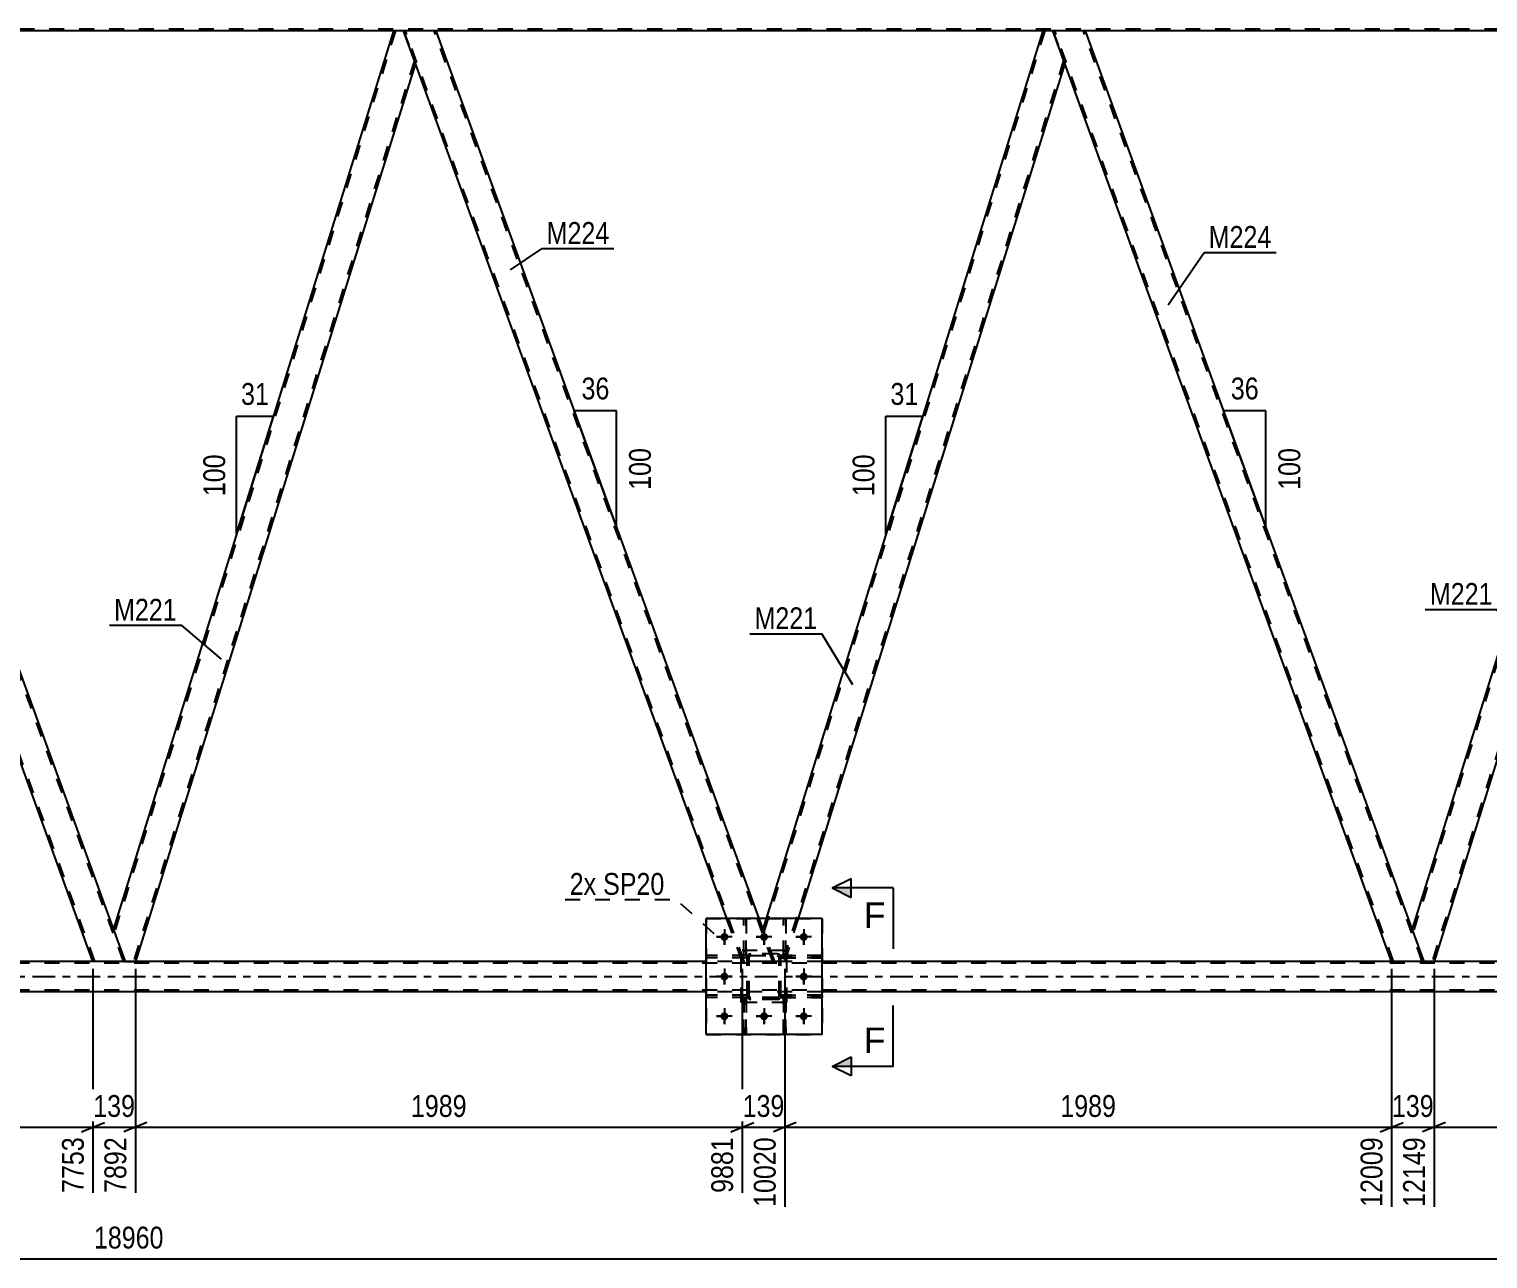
# Model space of a CAD drawing. Header units: millimetres. Extents: x 0 to 841, y 0 to 594.
# Drawn here: x 413.3 to 604.6, y 256.2 to 417.4 of the extents above; entities that cross this region are included whole.
import ezdxf

# ---------------------------------------------------------------- set-up
doc = ezdxf.new("R2010")
doc.units = ezdxf.units.MM
doc.linetypes.add('DXK_LINE_DOT2', pattern=[3.9198, 1.9599, -1.9599])
doc.linetypes.add('DXK_LINE_DOT3', pattern=[5.9187, 2.979, -0.9799, 0.9799, -0.9799])
doc.styles.add('Arial', font='ARIAL.TTF', dxfattribs={"height": 0.2})
doc.styles.add('Arial Narrow', font='ARIALN.TTF', dxfattribs={"height": 0.2})

# ---------------------------------------------------------------- blocks, each defined once
blk = doc.blocks.new('Part-122568611-5070 - 5055')
at = {"color": 2, "linetype": 'Continuous'}
for p, q in [((512.25, 300.77), (512.25, 300.77)), ((512.57, 300.77), (512.25, 300.77)), ((512.57, 300.77), (512.57, 300.77))]:
    blk.add_line(p, q, dxfattribs=at)
at = {"color": 7, "linetype": 'DXK_LINE_DOT2'}
for p, q in [((512.25, 295.93), (512.25, 300.77)), ((512.57, 295.93), (512.57, 300.77)), ((512.25, 296.53), (512.57, 296.53)), ((512.57, 295.93), (512.25, 295.93))]:
    blk.add_line(p, q, dxfattribs=at)
blk = doc.blocks.new('Part-122568611-5158 - 5055')
at = {"color": 2, "linetype": 'Continuous'}
for p, q in [((631.39, 417.17), (594.68, 299.42)), ((631.42, 417.17), (631.39, 417.17)), ((632.85, 416.77), (634.25, 412.92)), ((634.25, 412.92), (597.55, 295.17)), ((596.23, 295.17), (594.68, 299.42)), ((596.23, 295.17), (597.55, 295.17))]:
    blk.add_line(p, q, dxfattribs=at)
at = {"color": 7, "linetype": 'DXK_LINE_DOT2'}
for p, q in [((631.64, 417.17), (594.82, 299.05)), ((632.7, 417.17), (631.42, 417.17)), ((632.85, 416.77), (632.7, 417.17)), ((634.12, 413.29), (597.3, 295.17)), ((597.24, 295.17), (597.28, 295.17)), ((597.28, 295.17), (597.24, 295.17)), ((597.3, 295.17), (597.28, 295.17)), ((597.28, 295.17), (597.3, 295.17))]:
    blk.add_line(p, q, dxfattribs=at)
blk = doc.blocks.new('Part-122568611-5071 - 5055')
at = {"color": 7, "linetype": 'DXK_LINE_DOT2'}
for p, q in [((507.5, 290.73), (502.1, 290.73)), ((502.1, 290.41), (502.1, 290.73)), ((506.9, 290.41), (506.9, 290.73)), ((507.5, 290.73), (507.5, 290.41)), ((507.5, 290.41), (502.1, 290.41))]:
    blk.add_line(p, q, dxfattribs=at)
blk = doc.blocks.new('Part-122568611-5072 - 5055')
at = {"color": 7, "linetype": 'DXK_LINE_DOT2'}
for p, q in [((507.5, 295.93), (502.1, 295.93)), ((502.1, 295.61), (502.1, 295.93)), ((507.5, 295.61), (502.1, 295.61)), ((506.9, 295.61), (506.9, 295.93)), ((507.5, 295.93), (507.5, 295.61))]:
    blk.add_line(p, q, dxfattribs=at)
blk = doc.blocks.new('Part-122568611-5073 - 5055')
at = {"color": 7, "linetype": 'DXK_LINE_DOT2'}
for p, q in [((511.9, 290.41), (511.9, 290.73)), ((511.9, 290.73), (517.3, 290.73)), ((512.5, 290.41), (512.5, 290.73)), ((517.3, 290.73), (517.3, 290.41)), ((517.3, 290.41), (511.9, 290.41))]:
    blk.add_line(p, q, dxfattribs=at)
blk = doc.blocks.new('Part-122568611-5283 - 5055')
at = {"color": 7, "linetype": 'DXK_LINE_DOT2'}
for p, q in [((546.5, 417.17), (509.69, 299.05)), ((548.98, 413.29), (512.16, 295.17)), ((509.97, 300.77), (509.55, 299.42)), ((514.16, 300.77), (512.42, 295.17)), ((511.1, 295.17), (509.55, 299.42)), ((512.42, 295.17), (511.1, 295.17))]:
    blk.add_line(p, q, dxfattribs=at)
at = {"color": 2, "linetype": 'Continuous'}
for p, q in [((546.25, 417.17), (509.97, 300.77)), ((547.57, 417.17), (546.25, 417.17)), ((549.12, 412.92), (547.57, 417.17)), ((549.12, 412.92), (514.16, 300.77))]:
    blk.add_line(p, q, dxfattribs=at)
blk = doc.blocks.new('Part-122568611-5074 - 5055')
at = {"color": 7, "linetype": 'DXK_LINE_DOT2'}
for p, q in [((507.5, 295.69), (507.53, 295.87)), ((507.53, 295.87), (507.5, 295.69)), ((507.5, 290.65), (507.5, 295.69)), ((507.74, 295.69), (507.76, 295.78)), ((507.74, 290.65), (507.74, 295.69)), ((507.76, 295.78), (507.81, 295.86)), ((507.79, 296.13), (507.98, 296.17)), ((507.98, 296.17), (507.79, 296.13)), ((507.81, 295.86), (507.89, 295.91)), ((507.89, 295.91), (507.98, 295.93)), ((511.42, 296.17), (507.98, 296.17)), ((507.98, 295.93), (511.42, 295.93)), ((511.42, 296.17), (511.6, 296.13)), ((511.6, 296.13), (511.42, 296.17)), ((511.42, 295.93), (511.51, 295.91)), ((511.51, 295.91), (511.59, 295.86)), ((511.59, 295.86), (511.64, 295.78)), ((511.64, 295.78), (511.66, 295.69)), ((511.66, 290.65), (511.66, 295.69)), ((511.86, 295.87), (511.9, 295.69)), ((511.9, 295.69), (511.86, 295.87)), ((511.9, 290.65), (511.9, 295.69)), ((507.53, 290.46), (507.5, 290.65)), ((507.5, 290.65), (507.53, 290.46)), ((507.76, 290.56), (507.74, 290.65)), ((507.81, 290.48), (507.76, 290.56)), ((507.98, 290.17), (507.79, 290.2)), ((507.79, 290.2), (507.98, 290.17)), ((507.89, 290.43), (507.81, 290.48)), ((507.98, 290.41), (507.89, 290.43)), ((511.42, 290.41), (507.98, 290.41)), ((511.42, 290.17), (507.98, 290.17)), ((511.51, 290.43), (511.42, 290.41)), ((511.6, 290.2), (511.42, 290.17)), ((511.42, 290.17), (511.6, 290.2)), ((511.59, 290.48), (511.51, 290.43)), ((511.64, 290.56), (511.59, 290.48)), ((511.66, 290.65), (511.64, 290.56)), ((511.9, 290.65), (511.86, 290.46)), ((511.86, 290.46), (511.9, 290.65))]:
    blk.add_line(p, q, dxfattribs=at)
at = {"color": 7, "linetype": 'DXK_LINE_DOT3'}
blk.add_line((509.7, 293.17), (509.7, 293.17), dxfattribs=at)
at = {"color": 7, "linetype": 'DXK_LINE_DOT2'}
for centre, start, end in [((507.98, 295.69), 112.5, 157.5), ((507.98, 295.69), 112.5, 157.5), ((511.42, 295.69), 22.5, 67.5), ((511.42, 295.69), 22.5, 67.5), ((507.98, 290.65), 202.5, 247.5), ((507.98, 290.65), 202.5, 247.5), ((511.42, 290.65), 292.5, 337.5), ((511.42, 290.65), 292.5, 337.5)]:
    blk.add_arc(centre, 0.48, start, end, dxfattribs=at)
blk = doc.blocks.new('Bolt-122568611-5075 - 5055')
at = {"linetype": 'Continuous'}
for points in [[(505.02, 298.37, -1), (503.98, 298.37, -1)], [(510.22, 298.37, -1), (509.18, 298.37, -1)], [(515.42, 298.37, -1), (514.38, 298.37, -1)], [(505.02, 293.17, -1), (503.98, 293.17, -1)], [(515.42, 293.17, -1), (514.38, 293.17, -1)], [(505.02, 287.97, -1), (503.98, 287.97, -1)], [(510.22, 287.97, -1), (509.18, 287.97, -1)], [(515.42, 287.97, -1), (514.38, 287.97, -1)]]:
    blk.add_hatch(color=1, dxfattribs=at).paths.add_polyline_path(points)
at = {"color": 1, "linetype": 'Continuous'}
for p, q in [((505.54, 298.37), (503.46, 298.37)), ((504.5, 299.41), (504.5, 297.33)), ((510.74, 298.37), (508.66, 298.37)), ((509.7, 299.41), (509.7, 297.33)), ((515.94, 298.37), (513.86, 298.37)), ((514.9, 299.41), (514.9, 297.33)), ((505.54, 293.17), (503.46, 293.17)), ((504.5, 294.21), (504.5, 292.13)), ((515.94, 293.17), (513.86, 293.17)), ((514.9, 294.21), (514.9, 292.13)), ((504.5, 289.01), (504.5, 286.93)), ((509.7, 289.01), (509.7, 286.93)), ((514.9, 289.01), (514.9, 286.93)), ((505.54, 287.97), (503.46, 287.97)), ((510.74, 287.97), (508.66, 287.97)), ((515.94, 287.97), (513.86, 287.97))]:
    blk.add_line(p, q, dxfattribs=at)
blk = doc.blocks.new('Part-122568611-5078 - 5055')
at = {"color": 7, "linetype": 'DXK_LINE_DOT2'}
for p, q in [((507.05, 295.93), (507.05, 300.77)), ((507.05, 300.77), (507.37, 300.77)), ((507.37, 300.77), (507.37, 295.93)), ((507.05, 296.53), (507.37, 296.53)), ((507.37, 295.93), (507.05, 295.93))]:
    blk.add_line(p, q, dxfattribs=at)
blk = doc.blocks.new('Part-122568611-5097 - 5055')
at = {"color": 2, "linetype": 'Continuous'}
for p, q in [((507.05, 300.77), (507.05, 300.77)), ((507.37, 300.77), (507.05, 300.77)), ((507.37, 300.77), (507.37, 300.77))]:
    blk.add_line(p, q, dxfattribs=at)
at = {"color": 7, "linetype": 'DXK_LINE_DOT2'}
for p, q in [((507.05, 295.93), (507.05, 300.77)), ((507.37, 295.93), (507.37, 300.77)), ((507.05, 296.53), (507.37, 296.53)), ((507.37, 295.93), (507.05, 295.93))]:
    blk.add_line(p, q, dxfattribs=at)
blk = doc.blocks.new('Part-122568611-5100 - 5055')
at = {"color": 7, "linetype": 'DXK_LINE_DOT2'}
for p, q in [((511.9, 295.61), (511.9, 295.93)), ((511.9, 295.93), (517.3, 295.93)), ((517.3, 295.61), (511.9, 295.61)), ((512.5, 295.61), (512.5, 295.93)), ((517.3, 295.93), (517.3, 295.61))]:
    blk.add_line(p, q, dxfattribs=at)
blk = doc.blocks.new('Part-122568611-5107 - 5055')
at = {"color": 7, "linetype": 'DXK_LINE_DOT2'}
for p, q in [((507.37, 290.41), (507.05, 290.41)), ((507.05, 290.41), (507.05, 285.57)), ((507.05, 289.81), (507.37, 289.81)), ((507.37, 285.57), (507.37, 290.41)), ((507.05, 285.57), (507.37, 285.57))]:
    blk.add_line(p, q, dxfattribs=at)
blk = doc.blocks.new('Part-122568611-5124 - 5055')
at = {"color": 7, "linetype": 'DXK_LINE_DOT2'}
for p, q in [((512.25, 285.57), (512.25, 290.41)), ((512.25, 290.41), (512.57, 290.41)), ((512.25, 289.81), (512.57, 289.81)), ((512.57, 290.41), (512.57, 285.57)), ((512.57, 285.57), (512.25, 285.57))]:
    blk.add_line(p, q, dxfattribs=at)
blk = doc.blocks.new('Part-122568611-5117 - 5055')
at = {"color": 7, "linetype": 'DXK_LINE_DOT2'}
for p, q in [((512.7, 296.57), (506.7, 296.57)), ((506.7, 289.77), (506.7, 296.57)), ((512.7, 289.77), (512.7, 296.57)), ((512.7, 289.77), (506.7, 289.77))]:
    blk.add_line(p, q, dxfattribs=at)
blk = doc.blocks.new('Part-122568611-5118 - 5055')
at = {"color": 7, "linetype": 'DXK_LINE_DOT2'}
for p, q in [((507.5, 295.69), (507.53, 295.87)), ((507.53, 295.87), (507.5, 295.69)), ((507.5, 290.65), (507.5, 295.69)), ((507.74, 295.69), (507.76, 295.78)), ((507.74, 290.65), (507.74, 295.69)), ((507.76, 295.78), (507.81, 295.86)), ((507.79, 296.13), (507.98, 296.17)), ((507.98, 296.17), (507.79, 296.13)), ((507.81, 295.86), (507.89, 295.91)), ((507.89, 295.91), (507.98, 295.93)), ((511.42, 296.17), (507.98, 296.17)), ((507.98, 295.93), (511.42, 295.93)), ((511.42, 296.17), (511.6, 296.13)), ((511.6, 296.13), (511.42, 296.17)), ((511.42, 295.93), (511.51, 295.91)), ((511.51, 295.91), (511.59, 295.86)), ((511.59, 295.86), (511.64, 295.78)), ((511.64, 295.78), (511.66, 295.69)), ((511.66, 290.65), (511.66, 295.69)), ((511.86, 295.87), (511.9, 295.69)), ((511.9, 295.69), (511.86, 295.87)), ((511.9, 290.65), (511.9, 295.69)), ((507.53, 290.46), (507.5, 290.65)), ((507.5, 290.65), (507.53, 290.46)), ((507.76, 290.56), (507.74, 290.65)), ((507.81, 290.48), (507.76, 290.56)), ((507.98, 290.17), (507.79, 290.2)), ((507.79, 290.2), (507.98, 290.17)), ((507.89, 290.43), (507.81, 290.48)), ((507.98, 290.41), (507.89, 290.43)), ((511.42, 290.41), (507.98, 290.41)), ((511.42, 290.17), (507.98, 290.17)), ((511.51, 290.43), (511.42, 290.41)), ((511.6, 290.2), (511.42, 290.17)), ((511.42, 290.17), (511.6, 290.2)), ((511.59, 290.48), (511.51, 290.43)), ((511.64, 290.56), (511.59, 290.48)), ((511.66, 290.65), (511.64, 290.56)), ((511.9, 290.65), (511.86, 290.46)), ((511.86, 290.46), (511.9, 290.65))]:
    blk.add_line(p, q, dxfattribs=at)
at = {"color": 7, "linetype": 'DXK_LINE_DOT3'}
blk.add_line((509.7, 293.17), (509.7, 293.17), dxfattribs=at)
at = {"color": 7, "linetype": 'DXK_LINE_DOT2'}
for centre, start, end in [((507.98, 295.69), 112.5, 157.5), ((507.98, 295.69), 112.5, 157.5), ((511.42, 295.69), 22.5, 67.5), ((511.42, 295.69), 22.5, 67.5), ((507.98, 290.65), 202.5, 247.5), ((507.98, 290.65), 202.5, 247.5), ((511.42, 290.65), 292.5, 337.5), ((511.42, 290.65), 292.5, 337.5)]:
    blk.add_arc(centre, 0.48, start, end, dxfattribs=at)
blk = doc.blocks.new('Bolt-122568611-5128 - 5055')
at = {"color": 1, "linetype": 'Continuous'}
for p, q in [((503.46, 298.37), (504.15, 298.37)), ((504.5, 299.41), (504.5, 298.72)), ((505.54, 298.37), (504.84, 298.37)), ((508.66, 298.37), (509.35, 298.37)), ((509.7, 299.41), (509.7, 298.72)), ((510.74, 298.37), (510.04, 298.37)), ((513.86, 298.37), (514.55, 298.37)), ((514.9, 299.41), (514.9, 298.72)), ((515.94, 298.37), (515.24, 298.37)), ((504.5, 297.33), (504.5, 298.02)), ((509.7, 297.33), (509.7, 298.02)), ((514.9, 297.33), (514.9, 298.02)), ((503.46, 293.17), (504.15, 293.17)), ((504.5, 294.21), (504.5, 293.52)), ((504.5, 292.13), (504.5, 292.82)), ((505.54, 293.17), (504.84, 293.17)), ((513.86, 293.17), (514.55, 293.17)), ((514.9, 294.21), (514.9, 293.52)), ((514.9, 292.13), (514.9, 292.82)), ((515.94, 293.17), (515.24, 293.17)), ((504.5, 289.01), (504.5, 288.32)), ((509.7, 289.01), (509.7, 288.32)), ((514.9, 289.01), (514.9, 288.32)), ((503.46, 287.97), (504.15, 287.97)), ((504.5, 286.93), (504.5, 287.62)), ((505.54, 287.97), (504.84, 287.97)), ((508.66, 287.97), (509.35, 287.97)), ((509.7, 286.93), (509.7, 287.62)), ((510.74, 287.97), (510.04, 287.97)), ((513.86, 287.97), (514.55, 287.97)), ((514.9, 286.93), (514.9, 287.62)), ((515.94, 287.97), (515.24, 287.97))]:
    blk.add_line(p, q, dxfattribs=at)
blk = doc.blocks.new('Part-122568611-5143 - 5055')
at = {"color": 2, "linetype": 'Continuous'}
for p, q in [((466.69, 417.17), (462.44, 417.17)), ((509.06, 300.77), (466.69, 417.17)), ((504.8, 300.77), (463.98, 412.92))]:
    blk.add_line(p, q, dxfattribs=at)
at = {"color": 7, "linetype": 'DXK_LINE_DOT2'}
for p, q in [((462.44, 417.17), (463.98, 412.92)), ((507.1, 295.17), (462.69, 417.17)), ((510.84, 295.17), (466.44, 417.17)), ((506.84, 295.17), (504.8, 300.77)), ((511.1, 295.17), (509.06, 300.77)), ((511.1, 295.17), (506.84, 295.17))]:
    blk.add_line(p, q, dxfattribs=at)
blk = doc.blocks.new('Part-122568611-5198 - 5055')
at = {"color": 7, "linetype": 'DXK_LINE_DOT2'}
for p, q in [((507.5, 290.73), (502.1, 290.73)), ((502.1, 290.73), (502.1, 290.41)), ((506.9, 290.41), (506.9, 290.73)), ((507.5, 290.41), (507.5, 290.73)), ((507.5, 290.41), (502.1, 290.41))]:
    blk.add_line(p, q, dxfattribs=at)
blk = doc.blocks.new('Part-122568611-5228 - 5055')
at = {"color": 7, "linetype": 'DXK_LINE_DOT2'}
for p, q in [((502.1, 300.77), (517.3, 300.77)), ((502.1, 300.77), (502.1, 285.57)), ((517.3, 300.77), (517.3, 285.57)), ((502.1, 285.57), (517.3, 285.57))]:
    blk.add_line(p, q, dxfattribs=at)
blk = doc.blocks.new('Part-122568611-5246 - 5055')
at = {"color": 7, "linetype": 'DXK_LINE_DOT2'}
for p, q in [((512.25, 295.93), (512.25, 300.77)), ((512.25, 300.77), (512.57, 300.77)), ((512.57, 300.77), (512.57, 295.93)), ((512.25, 296.53), (512.57, 296.53)), ((512.57, 295.93), (512.25, 295.93))]:
    blk.add_line(p, q, dxfattribs=at)
blk = doc.blocks.new('Part-122568611-5380 - 5055')
at = {"color": 2, "linetype": 'Continuous'}
for p, q in [((381.56, 417.17), (377.3, 417.17)), ((424.42, 299.42), (381.56, 417.17)), ((421.71, 295.17), (378.85, 412.92)), ((425.65, 295.17), (421.71, 295.17)), ((425.92, 295.17), (425.65, 295.17)), ((425.92, 295.17), (425.96, 295.17))]:
    blk.add_line(p, q, dxfattribs=at)
at = {"color": 7, "linetype": 'DXK_LINE_DOT2'}
for p, q in [((377.3, 417.17), (378.85, 412.92)), ((421.96, 295.17), (377.56, 417.17)), ((425.71, 295.17), (381.3, 417.17)), ((425.96, 295.17), (424.42, 299.42)), ((425.65, 295.17), (425.81, 295.17))]:
    blk.add_line(p, q, dxfattribs=at)
blk = doc.blocks.new('Part-122568611-5251 - 5055')
at = {"color": 2, "linetype": 'Continuous'}
for p, q in [((517.3, 300.77), (502.1, 300.77)), ((502.1, 285.57), (502.1, 300.77)), ((517.3, 285.57), (517.3, 300.77)), ((517.3, 285.57), (502.1, 285.57))]:
    blk.add_line(p, q, dxfattribs=at)
blk = doc.blocks.new('Part-122568611-5256 - 5055')
at = {"color": 7, "linetype": 'DXK_LINE_DOT2'}
for p, q in [((781.86, 294.93), (112.2, 294.93)), ((427.28, 295.17), (421.71, 295.17)), ((517.3, 295.17), (502.1, 295.17)), ((597.55, 295.17), (591.98, 295.17)), ((781.86, 291.41), (111.64, 291.41)), ((517.3, 291.17), (502.1, 291.17))]:
    blk.add_line(p, q, dxfattribs=at)
at = {"color": 2, "linetype": 'Continuous'}
for p, q in [((421.71, 295.17), (342.15, 295.17)), ((502.1, 295.17), (427.28, 295.17)), ((591.98, 295.17), (517.3, 295.17)), ((672.37, 295.17), (597.55, 295.17)), ((502.1, 291.17), (261.89, 291.17)), ((672.37, 291.17), (517.3, 291.17))]:
    blk.add_line(p, q, dxfattribs=at)
at = {"color": 7, "linetype": 'DXK_LINE_DOT3'}
blk.add_line((111.92, 293.17), (781.86, 293.17), dxfattribs=at)
blk = doc.blocks.new('Part-122568611-5268 - 5055')
at = {"color": 7, "linetype": 'DXK_LINE_DOT2'}
for p, q in [((507.5, 295.93), (502.1, 295.93)), ((502.1, 295.93), (502.1, 295.61)), ((507.5, 295.61), (502.1, 295.61)), ((506.9, 295.61), (506.9, 295.93)), ((507.5, 295.61), (507.5, 295.93))]:
    blk.add_line(p, q, dxfattribs=at)
blk = doc.blocks.new('Part-122568611-5278 - 5055')
at = {"color": 2, "linetype": 'Continuous'}
for p, q in [((551.83, 417.17), (547.57, 417.17)), ((594.68, 299.42), (551.83, 417.17)), ((591.98, 295.17), (549.12, 412.92)), ((595.92, 295.17), (591.98, 295.17)), ((596.19, 295.17), (595.92, 295.17)), ((596.19, 295.17), (596.23, 295.17))]:
    blk.add_line(p, q, dxfattribs=at)
at = {"color": 7, "linetype": 'DXK_LINE_DOT2'}
for p, q in [((547.57, 417.17), (549.12, 412.92)), ((592.23, 295.17), (547.83, 417.17)), ((595.98, 295.17), (551.57, 417.17)), ((596.23, 295.17), (594.68, 299.42)), ((595.92, 295.17), (596.08, 295.17))]:
    blk.add_line(p, q, dxfattribs=at)
blk = doc.blocks.new('Part-122568611-5289 - 5055')
at = {"color": 7, "linetype": 'DXK_LINE_DOT2'}
for p, q in [((755.05, 417.41), (54.97, 417.41)), ((466.69, 417.17), (461.12, 417.17)), ((551.83, 417.17), (546.25, 417.17))]:
    blk.add_line(p, q, dxfattribs=at)
at = {"color": 2, "linetype": 'Continuous'}
for p, q in [((461.12, 417.17), (381.56, 417.17)), ((546.25, 417.17), (466.69, 417.17)), ((631.39, 417.17), (551.83, 417.17))]:
    blk.add_line(p, q, dxfattribs=at)
blk = doc.blocks.new('Part-122568611-5293 - 5055')
at = {"color": 7, "linetype": 'DXK_LINE_DOT2'}
for p, q in [((517.3, 290.73), (511.9, 290.73)), ((511.9, 290.73), (511.9, 290.41)), ((512.5, 290.41), (512.5, 290.73)), ((517.3, 290.41), (517.3, 290.73)), ((511.9, 290.41), (517.3, 290.41))]:
    blk.add_line(p, q, dxfattribs=at)
blk = doc.blocks.new('Part-122568611-5296 - 5055')
at = {"color": 7, "linetype": 'DXK_LINE_DOT2'}
for p, q in [((517.3, 295.93), (511.9, 295.93)), ((511.9, 295.93), (511.9, 295.61)), ((511.9, 295.61), (517.3, 295.61)), ((512.5, 295.61), (512.5, 295.93)), ((517.3, 295.61), (517.3, 295.93))]:
    blk.add_line(p, q, dxfattribs=at)
blk = doc.blocks.new('Part-122568611-5308 - 5055')
at = {"color": 2, "linetype": 'Continuous'}
for p, q in [((461.12, 417.17), (424.42, 299.42)), ((462.44, 417.17), (461.12, 417.17)), ((463.98, 412.92), (462.44, 417.17)), ((463.98, 412.92), (427.28, 295.17)), ((425.96, 295.17), (424.42, 299.42)), ((425.96, 295.17), (427.28, 295.17))]:
    blk.add_line(p, q, dxfattribs=at)
at = {"color": 7, "linetype": 'DXK_LINE_DOT2'}
for p, q in [((461.37, 417.17), (424.55, 299.05)), ((463.85, 413.29), (427.03, 295.17)), ((427.01, 295.17), (426.97, 295.17)), ((426.97, 295.17), (427.01, 295.17)), ((427.01, 295.17), (427.03, 295.17)), ((427.03, 295.17), (427.01, 295.17))]:
    blk.add_line(p, q, dxfattribs=at)
blk = doc.blocks.new('Part-122568611-5313 - 5055')
at = {"color": 7, "linetype": 'DXK_LINE_DOT2'}
for p, q in [((507.05, 285.57), (507.05, 290.41)), ((507.05, 290.41), (507.37, 290.41)), ((507.05, 289.81), (507.37, 289.81)), ((507.37, 290.41), (507.37, 285.57)), ((507.37, 285.57), (507.05, 285.57))]:
    blk.add_line(p, q, dxfattribs=at)
blk = doc.blocks.new('Part-122568611-5541 - 5055')
at = {"color": 7, "linetype": 'DXK_LINE_DOT2'}
for p, q in [((512.7, 296.57), (506.7, 296.57)), ((506.7, 289.77), (506.7, 296.57)), ((512.7, 289.77), (512.7, 296.57)), ((512.7, 289.77), (506.7, 289.77))]:
    blk.add_line(p, q, dxfattribs=at)
blk = doc.blocks.new('Part-122568611-5556 - 5055')
at = {"color": 7, "linetype": 'DXK_LINE_DOT2'}
for p, q in [((512.57, 290.41), (512.25, 290.41)), ((512.25, 290.41), (512.25, 285.57)), ((512.25, 289.81), (512.57, 289.81)), ((512.57, 285.57), (512.57, 290.41)), ((512.25, 285.57), (512.57, 285.57))]:
    blk.add_line(p, q, dxfattribs=at)
blk = doc.blocks.new('StraightDimension-122568611-6587 - 5055')
at = {"color": 7, "linetype": 'Continuous'}
for p, q in [((591.98, 294.17), (591.98, 262.97)), ((597.55, 294.17), (597.55, 262.97)), ((590.48, 272.82), (593.48, 274.02)), ((599.05, 274.02), (596.05, 272.82)), ((591.98, 273.42), (597.55, 273.42))]:
    blk.add_line(p, q, dxfattribs=at)
at = {"color": 0}
blk.add_wipeout([(598.1, 274.17), (598.1, 278.37), (591.42, 278.37), (591.42, 274.17)], dxfattribs=at)
at = {"color": 0, "linetype": 'Continuous'}
blk.add_wipeout([(596.95, 272.72), (592.75, 272.72), (592.75, 262.37), (596.95, 262.37)], dxfattribs=at)
at = {"color": 3, "style": 'Arial Narrow'}
blk.add_text('139', height=2.863, dxfattribs=at).set_placement((592.02, 274.77))
at = {"color": 3, "linetype": 'Continuous', "style": 'Arial Narrow'}
blk.add_text('12149', height=2.863, rotation=90.0002, dxfattribs=at).set_placement((596.35, 262.97))
blk = doc.blocks.new('StraightDimension-122568611-6606 - 5055')
at = {"color": 7, "linetype": 'Continuous'}
for p, q in [((597.55, 294.17), (597.55, 262.97)), ((677.11, 294.17), (677.11, 262.97)), ((599.05, 274.02), (596.05, 272.82)), ((675.61, 272.82), (678.61, 274.02)), ((597.55, 273.42), (677.11, 273.42))]:
    blk.add_line(p, q, dxfattribs=at)
at = {"color": 0}
blk.add_wipeout([(641.59, 274.17), (641.59, 278.37), (633.07, 278.37), (633.07, 274.17)], dxfattribs=at)
at = {"color": 0, "linetype": 'Continuous'}
blk.add_wipeout([(676.51, 272.72), (672.31, 272.72), (672.31, 262.37), (676.51, 262.37)], dxfattribs=at)
at = {"color": 3, "style": 'Arial Narrow'}
blk.add_text('1989', height=2.863, dxfattribs=at).set_placement((633.67, 274.77))
at = {"color": 3, "linetype": 'Continuous', "style": 'Arial Narrow'}
blk.add_text('14138', height=2.863, rotation=90.0002, dxfattribs=at).set_placement((675.91, 262.97))
blk = doc.blocks.new('AngleDimension-122568611-5613 - 5055')
at = {"color": 7, "linetype": 'Continuous'}
for p, q in [((574.02, 356.19), (569.96, 367.36)), ((575.5, 367.36), (569.96, 367.36)), ((575.5, 352.13), (569.96, 367.36)), ((575.5, 352.13), (575.5, 367.36))]:
    blk.add_line(p, q, dxfattribs=at)
at = {"color": 0}
for points in [[(575.16, 368.26), (575.16, 372.46), (570.3, 372.46), (570.3, 368.26)], [(580.6, 363.09), (576.4, 363.09), (576.4, 356.4), (580.6, 356.4)]]:
    blk.add_wipeout(points, dxfattribs=at)
at = {"color": 3, "style": 'Arial Narrow'}
blk.add_text('36', height=2.863, dxfattribs=at).set_placement((570.9, 368.86))
blk.add_text('100', height=2.863, rotation=90.0002, dxfattribs=at).set_placement((580, 357))
blk = doc.blocks.new('StraightDimension-122568611-6492 - 5055')
at = {"color": 7, "linetype": 'Continuous'}
for p, q in [((342.15, 294.17), (342.15, 264.8)), ((421.71, 294.17), (421.71, 264.8)), ((343.65, 274.02), (340.65, 272.82)), ((420.21, 272.82), (423.21, 274.02)), ((342.15, 273.42), (421.71, 273.42))]:
    blk.add_line(p, q, dxfattribs=at)
at = {"color": 0}
blk.add_wipeout([(386.18, 274.17), (386.18, 278.37), (377.67, 278.37), (377.67, 274.17)], dxfattribs=at)
at = {"color": 0, "linetype": 'Continuous'}
blk.add_wipeout([(421.11, 272.72), (416.91, 272.72), (416.91, 264.2), (421.11, 264.2)], dxfattribs=at)
at = {"color": 3, "style": 'Arial Narrow'}
blk.add_text('1989', height=2.863, dxfattribs=at).set_placement((378.27, 274.77))
at = {"color": 3, "linetype": 'Continuous', "style": 'Arial Narrow'}
blk.add_text('7753', height=2.863, rotation=90.0002, dxfattribs=at).set_placement((420.51, 264.8))
blk = doc.blocks.new('AngleDimension-122568611-5951 - 5055')
at = {"color": 7, "linetype": 'Continuous'}
for p, q in [((440.55, 366.64), (445.37, 366.64)), ((440.55, 351.18), (445.37, 366.64)), ((440.55, 351.18), (440.55, 366.64)), ((441.01, 352.66), (445.37, 366.64))]:
    blk.add_line(p, q, dxfattribs=at)
at = {"color": 0}
for points in [[(445.39, 367.54), (445.39, 371.74), (440.53, 371.74), (440.53, 367.54)], [(439.65, 362.25), (435.45, 362.25), (435.45, 355.57), (439.65, 355.57)]]:
    blk.add_wipeout(points, dxfattribs=at)
at = {"color": 3, "style": 'Arial Narrow'}
blk.add_text('31', height=2.863, dxfattribs=at).set_placement((441.13, 368.14))
blk.add_text('100', height=2.863, rotation=90.0002, dxfattribs=at).set_placement((439.05, 356.17))
blk = doc.blocks.new('AngleDimension-122568611-5965 - 5055')
at = {"color": 7, "linetype": 'Continuous'}
for p, q in [((525.68, 366.64), (530.5, 366.64)), ((525.68, 351.18), (530.5, 366.64)), ((525.68, 351.18), (525.68, 366.64)), ((526.14, 352.66), (530.5, 366.64))]:
    blk.add_line(p, q, dxfattribs=at)
at = {"color": 0}
for points in [[(530.52, 367.54), (530.52, 371.74), (525.67, 371.74), (525.67, 367.54)], [(524.78, 362.25), (520.58, 362.25), (520.58, 355.57), (524.78, 355.57)]]:
    blk.add_wipeout(points, dxfattribs=at)
at = {"color": 3, "style": 'Arial Narrow'}
blk.add_text('31', height=2.863, dxfattribs=at).set_placement((526.27, 368.14))
blk.add_text('100', height=2.863, rotation=90.0002, dxfattribs=at).set_placement((524.18, 356.17))
blk = doc.blocks.new('AngleDimension-122568611-5979 - 5055')
at = {"color": 7, "linetype": 'Continuous'}
for p, q in [((488.89, 356.19), (484.82, 367.36)), ((490.36, 367.36), (484.82, 367.36)), ((490.36, 352.13), (484.82, 367.36)), ((490.36, 352.13), (490.36, 367.36))]:
    blk.add_line(p, q, dxfattribs=at)
at = {"color": 0}
for points in [[(490.02, 368.26), (490.02, 372.46), (485.17, 372.46), (485.17, 368.26)], [(495.46, 363.09), (491.26, 363.09), (491.26, 356.4), (495.46, 356.4)]]:
    blk.add_wipeout(points, dxfattribs=at)
at = {"color": 3, "style": 'Arial Narrow'}
blk.add_text('36', height=2.863, dxfattribs=at).set_placement((485.77, 368.86))
blk.add_text('100', height=2.863, rotation=90.0002, dxfattribs=at).set_placement((494.86, 357))
blk = doc.blocks.new('StraightDimension-122568611-6405 - 5055')
at = {"color": 7, "linetype": 'Continuous'}
blk.add_line((54.33, 256.16), (798.48, 256.16), dxfattribs=at)
at = {"color": 0}
blk.add_wipeout([(431.58, 256.91), (431.58, 261.11), (421.24, 261.11), (421.24, 256.91)], dxfattribs=at)
at = {"color": 3, "style": 'Arial Narrow'}
blk.add_text('18960', height=2.863, dxfattribs=at).set_placement((421.84, 257.51))
blk = doc.blocks.new('StraightDimension-122568611-6511 - 5055')
at = {"color": 7, "linetype": 'Continuous'}
for p, q in [((421.71, 294.17), (421.71, 264.8)), ((427.28, 294.17), (427.28, 264.8)), ((420.21, 272.82), (423.21, 274.02)), ((428.78, 274.02), (425.78, 272.82)), ((421.71, 273.42), (427.28, 273.42))]:
    blk.add_line(p, q, dxfattribs=at)
at = {"color": 0}
blk.add_wipeout([(427.84, 274.17), (427.84, 278.37), (421.15, 278.37), (421.15, 274.17)], dxfattribs=at)
at = {"color": 0, "linetype": 'Continuous'}
blk.add_wipeout([(426.68, 272.72), (422.48, 272.72), (422.48, 264.2), (426.68, 264.2)], dxfattribs=at)
at = {"color": 3, "style": 'Arial Narrow'}
blk.add_text('139', height=2.863, dxfattribs=at).set_placement((421.75, 274.77))
at = {"color": 3, "linetype": 'Continuous', "style": 'Arial Narrow'}
blk.add_text('7892', height=2.863, rotation=90.0002, dxfattribs=at).set_placement((426.08, 264.8))
blk = doc.blocks.new('StraightDimension-122568611-6530 - 5055')
at = {"color": 7, "linetype": 'Continuous'}
for p, q in [((427.28, 294.17), (427.28, 264.8)), ((506.84, 294.17), (506.84, 264.8)), ((428.78, 274.02), (425.78, 272.82)), ((505.34, 272.82), (508.34, 274.02)), ((427.28, 273.42), (506.84, 273.42))]:
    blk.add_line(p, q, dxfattribs=at)
at = {"color": 0}
blk.add_wipeout([(471.32, 274.17), (471.32, 278.37), (462.8, 278.37), (462.8, 274.17)], dxfattribs=at)
at = {"color": 0, "linetype": 'Continuous'}
blk.add_wipeout([(506.24, 272.72), (502.04, 272.72), (502.04, 264.2), (506.24, 264.2)], dxfattribs=at)
at = {"color": 3, "style": 'Arial Narrow'}
blk.add_text('1989', height=2.863, dxfattribs=at).set_placement((463.4, 274.77))
at = {"color": 3, "linetype": 'Continuous', "style": 'Arial Narrow'}
blk.add_text('9881', height=2.863, rotation=90.0002, dxfattribs=at).set_placement((505.64, 264.8))
blk = doc.blocks.new('StraightDimension-122568611-6549 - 5055')
at = {"color": 7, "linetype": 'Continuous'}
for p, q in [((506.84, 294.17), (506.84, 264.8)), ((512.42, 294.17), (512.42, 262.97)), ((505.34, 272.82), (508.34, 274.02)), ((513.92, 274.02), (510.92, 272.82)), ((506.84, 273.42), (512.42, 273.42))]:
    blk.add_line(p, q, dxfattribs=at)
at = {"color": 0}
blk.add_wipeout([(512.97, 274.17), (512.97, 278.37), (506.29, 278.37), (506.29, 274.17)], dxfattribs=at)
at = {"color": 0, "linetype": 'Continuous'}
blk.add_wipeout([(511.82, 272.72), (507.62, 272.72), (507.62, 262.37), (511.82, 262.37)], dxfattribs=at)
at = {"color": 3, "style": 'Arial Narrow'}
blk.add_text('139', height=2.863, dxfattribs=at).set_placement((506.89, 274.77))
at = {"color": 3, "linetype": 'Continuous', "style": 'Arial Narrow'}
blk.add_text('10020', height=2.863, rotation=90.0002, dxfattribs=at).set_placement((511.22, 262.97))
blk = doc.blocks.new('StraightDimension-122568611-6568 - 5055')
at = {"color": 7, "linetype": 'Continuous'}
for p, q in [((512.42, 294.17), (512.42, 262.97)), ((591.98, 294.17), (591.98, 262.97)), ((513.92, 274.02), (510.92, 272.82)), ((590.48, 272.82), (593.48, 274.02)), ((512.42, 273.42), (591.98, 273.42))]:
    blk.add_line(p, q, dxfattribs=at)
at = {"color": 0}
blk.add_wipeout([(556.45, 274.17), (556.45, 278.37), (547.94, 278.37), (547.94, 274.17)], dxfattribs=at)
at = {"color": 0, "linetype": 'Continuous'}
blk.add_wipeout([(591.38, 272.72), (587.18, 272.72), (587.18, 262.37), (591.38, 262.37)], dxfattribs=at)
at = {"color": 3, "style": 'Arial Narrow'}
blk.add_text('1989', height=2.863, dxfattribs=at).set_placement((548.54, 274.77))
at = {"color": 3, "linetype": 'Continuous', "style": 'Arial Narrow'}
blk.add_text('12009', height=2.863, rotation=90.0002, dxfattribs=at).set_placement((590.78, 262.97))
blk = doc.blocks.new('Mark-122568611-5139 - 5055')
at = {"color": 0}
blk.add_wipeout([(489.42, 389.25), (489.42, 392.25), (481.2, 392.25), (481.2, 389.25)], dxfattribs=at)
blk.add_wipeout([(489.42, 389.25), (489.42, 392.25), (481.2, 392.25), (481.2, 389.25)], dxfattribs=at)
at = {"color": 30, "linetype": 'Continuous'}
for p, q in [((476.47, 385.83), (480.6, 388.65)), ((480.6, 388.65), (490.02, 388.65))]:
    blk.add_line(p, q, dxfattribs=at)
at = {"color": 3, "style": 'Arial Narrow'}
blk.add_text('M224', height=2.863, dxfattribs=at).set_placement((481.2, 389.25))
blk = doc.blocks.new('Mark-122568611-5154 - 5055')
at = {"color": 0}
blk.add_wipeout([(605.22, 341.92), (605.22, 344.92), (597, 344.92), (597, 341.92)], dxfattribs=at)
blk.add_wipeout([(605.22, 341.92), (605.22, 344.92), (597, 344.92), (597, 341.92)], dxfattribs=at)
at = {"color": 30, "linetype": 'Continuous'}
for p in [(596.4, 341.32), (608.41, 335.81)]:
    blk.add_line(p, (605.82, 341.32), dxfattribs=at)
at = {"color": 3, "style": 'Arial Narrow'}
blk.add_text('M221', height=2.863, dxfattribs=at).set_placement((597, 341.92))
blk = doc.blocks.new('Mark-122568611-5274 - 5055')
at = {"color": 0}
blk.add_wipeout([(576.23, 388.73), (576.23, 391.73), (568, 391.73), (568, 388.73)], dxfattribs=at)
blk.add_wipeout([(576.23, 388.73), (576.23, 391.73), (568, 391.73), (568, 388.73)], dxfattribs=at)
at = {"color": 30, "linetype": 'Continuous'}
for p, q in [((562.67, 381.26), (567.4, 388.13)), ((567.4, 388.13), (576.83, 388.13))]:
    blk.add_line(p, q, dxfattribs=at)
at = {"color": 3, "style": 'Arial Narrow'}
blk.add_text('M224', height=2.863, dxfattribs=at).set_placement((568, 388.73))
blk = doc.blocks.new('Mark-122568611-5279 - 5055')
at = {"color": 0}
blk.add_wipeout([(516.67, 338.73), (516.67, 341.73), (508.45, 341.73), (508.45, 338.73)], dxfattribs=at)
blk.add_wipeout([(516.67, 338.73), (516.67, 341.73), (508.45, 341.73), (508.45, 338.73)], dxfattribs=at)
at = {"color": 30, "linetype": 'Continuous'}
for p in [(507.85, 338.13), (521.35, 331.42)]:
    blk.add_line(p, (517.27, 338.13), dxfattribs=at)
at = {"color": 3, "style": 'Arial Narrow'}
blk.add_text('M221', height=2.863, dxfattribs=at).set_placement((508.45, 338.73))
blk = doc.blocks.new('Mark-122568611-5304 - 5055')
at = {"color": 0}
blk.add_wipeout([(432.71, 339.84), (432.71, 342.84), (424.48, 342.84), (424.48, 339.84)], dxfattribs=at)
blk.add_wipeout([(432.71, 339.84), (432.71, 342.84), (424.48, 342.84), (424.48, 339.84)], dxfattribs=at)
at = {"color": 30, "linetype": 'Continuous'}
for p in [(423.88, 339.24), (438.56, 334.79)]:
    blk.add_line(p, (433.31, 339.24), dxfattribs=at)
at = {"color": 3, "style": 'Arial Narrow'}
blk.add_text('M221', height=2.863, dxfattribs=at).set_placement((424.48, 339.84))
blk = doc.blocks.new('SectionMark-122568611-6744 - 5055')
at = {"linetype": 'Continuous'}
for points in [[(521.12, 304.8), (521.12, 303.55), (518.62, 304.8)], [(521.12, 282.65), (521.12, 281.4), (518.62, 281.4)]]:
    blk.add_hatch(color=6, dxfattribs=at).paths.add_polyline_path(points)
at = {"color": 6, "linetype": 'Continuous'}
for p, q in [((518.62, 304.8), (521.12, 306.05)), ((521.12, 303.55), (521.12, 306.05)), ((526.62, 304.8), (518.62, 304.8)), ((518.62, 304.8), (521.12, 303.55)), ((526.62, 304.8), (526.62, 296.8)), ((526.62, 281.4), (526.62, 289.4)), ((518.62, 281.4), (521.12, 282.65)), ((526.62, 281.4), (518.62, 281.4)), ((521.12, 280.15), (518.62, 281.4)), ((521.12, 282.65), (521.12, 280.15))]:
    blk.add_line(p, q, dxfattribs=at)
at = {"color": 0, "linetype": 'Continuous'}
for points in [[(525.62, 299.55), (525.62, 303.05), (522.77, 303.05), (522.77, 299.55)], [(525.62, 283.15), (525.62, 286.65), (522.77, 286.65), (522.77, 283.15)]]:
    blk.add_wipeout(points, dxfattribs=at)
at = {"color": 3, "linetype": 'Continuous', "style": 'Arial'}
for p in [(522.77, 299.55), (522.77, 283.15)]:
    blk.add_text('F', height=3.34, dxfattribs=at).set_placement(p)
blk = doc.blocks.new('MarkSet-122568611-6941 - 5055')
at = {"color": 30, "linetype": 'DXK_LINE_DOT2'}
blk.add_line((503.18, 298.77), (498.13, 303.29), dxfattribs=at)
at = {"color": 0}
blk.add_wipeout([(487.7, 303.89), (487.7, 306.89), (484.22, 306.89), (484.22, 303.89)], dxfattribs=at)
blk.add_wipeout([(487.7, 303.89), (487.7, 306.89), (484.22, 306.89), (484.22, 303.89)], dxfattribs=at)
blk.add_wipeout([(496.63, 303.89), (496.63, 306.89), (488.6, 306.89), (488.6, 303.89)], dxfattribs=at)
blk.add_wipeout([(496.63, 303.89), (496.63, 306.89), (488.6, 306.89), (488.6, 303.89)], dxfattribs=at)
at = {"color": 30, "linetype": 'DXK_LINE_DOT2'}
blk.add_line((483.62, 303.29), (498.13, 303.29), dxfattribs=at)
at = {"color": 3, "style": 'Arial Narrow'}
for s, p in [('2x', (484.22, 303.89)), ('SP20', (488.6, 303.89))]:
    blk.add_text(s, height=2.863, dxfattribs=at).set_placement(p)

msp = doc.modelspace()

# ---------------------------------------------------------------- block references
for name in ['Part-122568611-5289 - 5055', 'Part-122568611-5380 - 5055', 'Part-122568611-5308 - 5055', 'Part-122568611-5143 - 5055', 'Part-122568611-5283 - 5055', 'Part-122568611-5278 - 5055', 'Part-122568611-5158 - 5055', 'Part-122568611-5228 - 5055', 'Part-122568611-5251 - 5055', 'Part-122568611-5078 - 5055', 'Part-122568611-5097 - 5055', 'Part-122568611-5070 - 5055', 'Part-122568611-5246 - 5055', 'Bolt-122568611-5075 - 5055', 'Bolt-122568611-5128 - 5055', 'Part-122568611-5117 - 5055', 'Part-122568611-5541 - 5055', 'Part-122568611-5256 - 5055', 'Part-122568611-5072 - 5055', 'Part-122568611-5268 - 5055', 'Part-122568611-5074 - 5055', 'Part-122568611-5118 - 5055', 'Part-122568611-5100 - 5055', 'Part-122568611-5296 - 5055', 'Part-122568611-5071 - 5055', 'Part-122568611-5198 - 5055', 'Part-122568611-5073 - 5055', 'Part-122568611-5293 - 5055', 'Part-122568611-5107 - 5055', 'Part-122568611-5313 - 5055', 'Part-122568611-5124 - 5055', 'Part-122568611-5556 - 5055']:
    msp.add_blockref(name, (0, 0))

# ---------------------------------------------------------------- next in the draw order: block references
for name in ['AngleDimension-122568611-5951 - 5055', 'AngleDimension-122568611-5979 - 5055', 'AngleDimension-122568611-5965 - 5055', 'AngleDimension-122568611-5613 - 5055', 'StraightDimension-122568611-6492 - 5055', 'StraightDimension-122568611-6587 - 5055']:
    msp.add_blockref(name, (0, 0))

# ---------------------------------------------------------------- next in the draw order: block references
msp.add_blockref('StraightDimension-122568611-6606 - 5055', (0, 0))

# ---------------------------------------------------------------- next in the draw order: block references
msp.add_blockref('StraightDimension-122568611-6405 - 5055', (0, 0))

# ---------------------------------------------------------------- next in the draw order: block references
for name in ['Mark-122568611-5139 - 5055', 'Mark-122568611-5274 - 5055', 'Mark-122568611-5154 - 5055', 'Mark-122568611-5304 - 5055', 'Mark-122568611-5279 - 5055', 'MarkSet-122568611-6941 - 5055', 'StraightDimension-122568611-6511 - 5055']:
    msp.add_blockref(name, (0, 0))

# ---------------------------------------------------------------- next in the draw order: block references
msp.add_blockref('StraightDimension-122568611-6530 - 5055', (0, 0))

# ---------------------------------------------------------------- next in the draw order: block references
msp.add_blockref('StraightDimension-122568611-6549 - 5055', (0, 0))

# ---------------------------------------------------------------- next in the draw order: block references
msp.add_blockref('StraightDimension-122568611-6568 - 5055', (0, 0))

# ---------------------------------------------------------------- next in the draw order: block references
msp.add_blockref('SectionMark-122568611-6744 - 5055', (0, 0))

doc.saveas('drawing.dxf')
